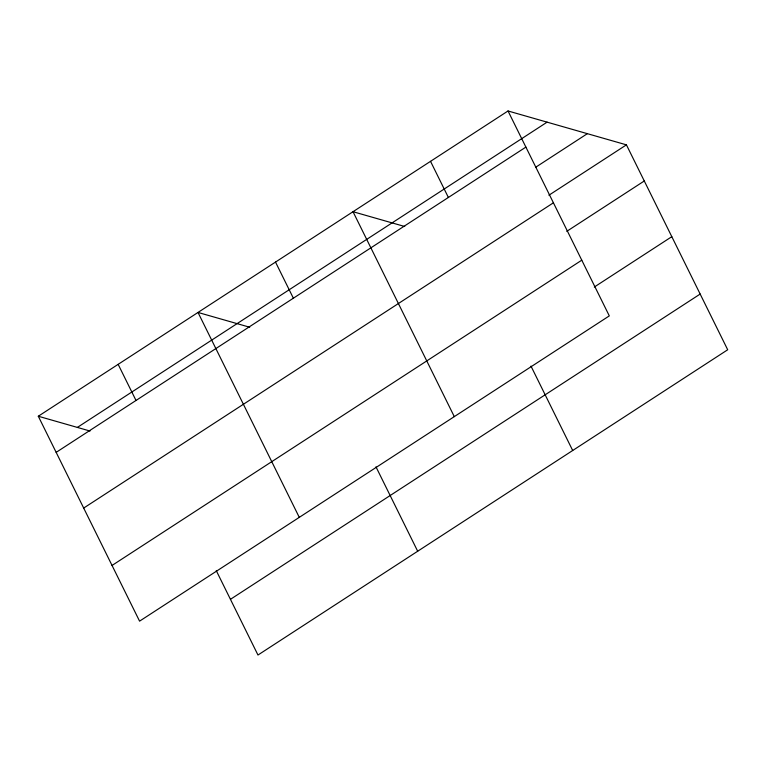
<?xml version="1.0" encoding="UTF-8"?>
<svg xmlns="http://www.w3.org/2000/svg" width="766" height="766" viewBox="0 0 766 766"><rect width="100%" height="100%" fill="white"/><g stroke="black" fill="none" stroke-linecap="round" stroke-linejoin="round"><path stroke-width="1.15" d="M508.03 110.974L609.305 315.889L139.575 621.149L38.3 416.235L508.03 110.974L626.425 144.851L727.7 349.765L257.97 655.026L216.261 570.632M77.366 427.418L547.106 122.148M56.157 452.361L525.888 147.101M535.683 167.247L587.359 133.667M548.916 195.215L626.425 144.851M83.686 508.069L553.416 202.799M566.773 231.342L644.283 180.977M112.047 565.452L581.777 260.181M594.301 287.039L671.811 236.675M230.442 599.328L700.172 294.058M404.745 226.506L353.021 211.713L454.295 416.627M249.726 327.245L198.011 312.451L299.286 517.366M38.3 416.235L90.024 431.038M430.53 161.339L448.378 197.465M530.982 366.11L572.69 450.504M275.511 262.077L293.368 298.204M375.972 466.839L417.681 551.233M118.156 364.348L136.013 400.465"/></g></svg>
